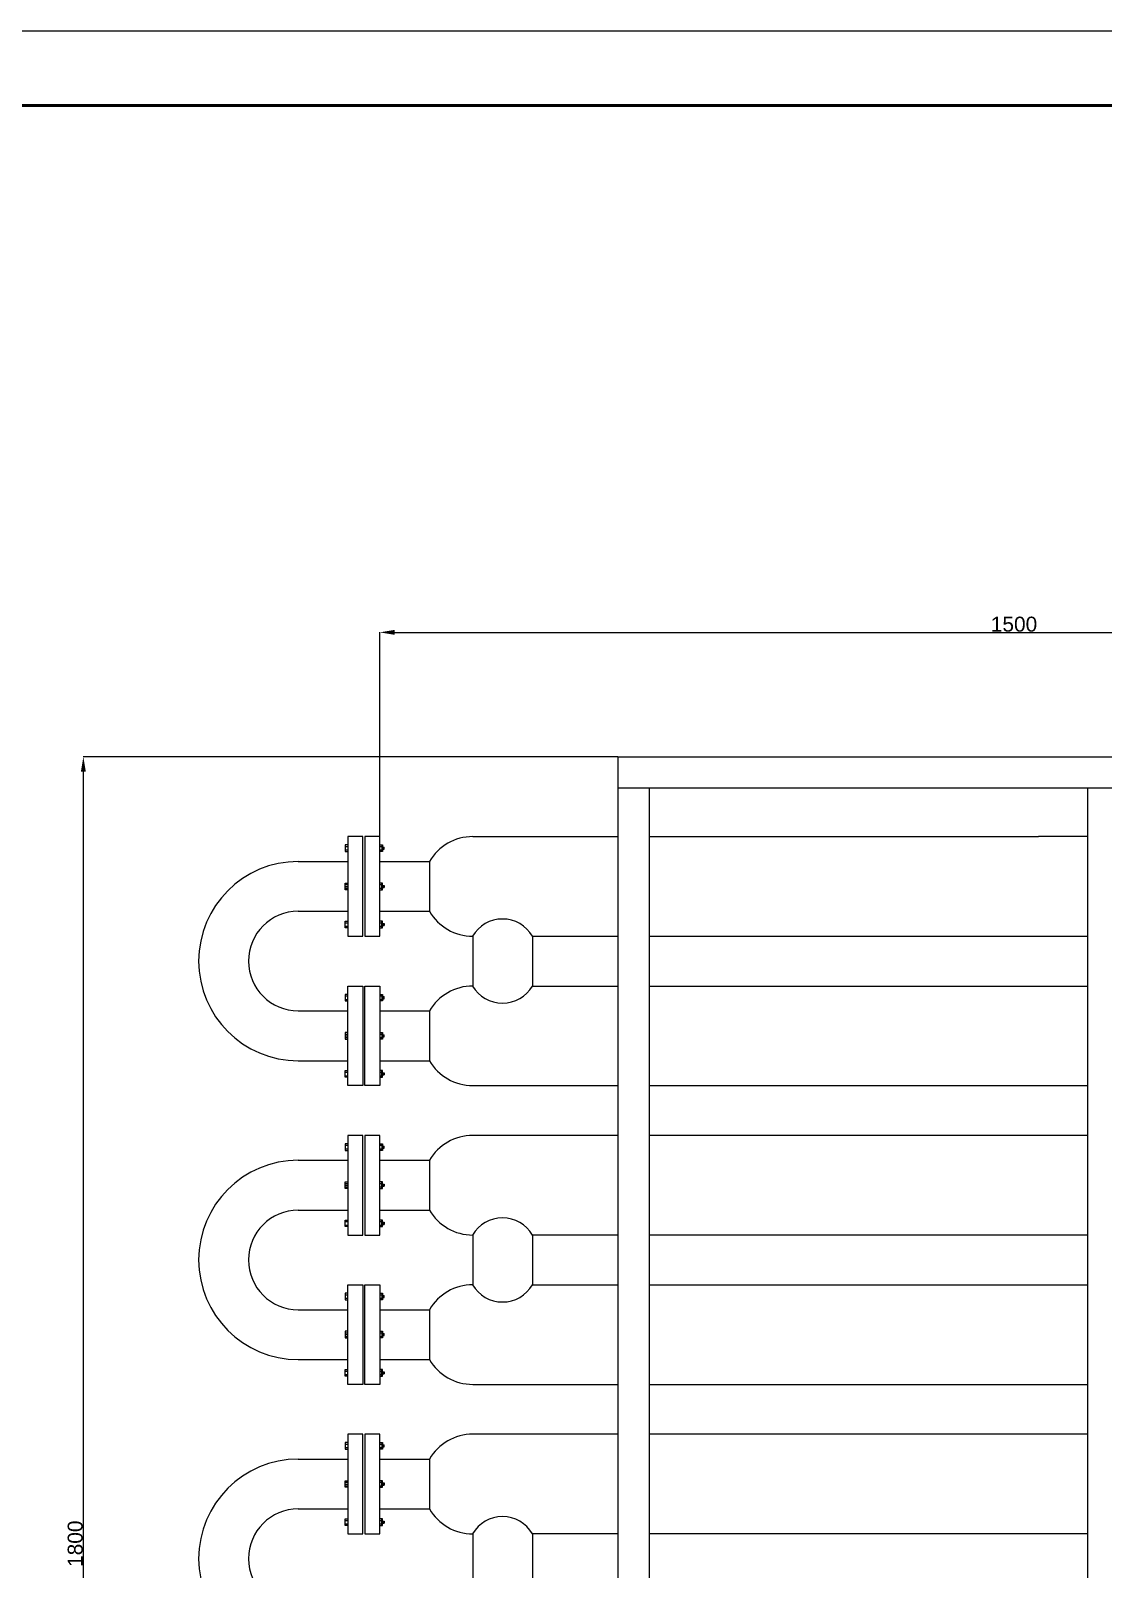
# Model space of a CAD drawing. Header units: inches. Extents: x 102447 to 288095, y 37526 to 105682.
# Drawn here: x 120018 to 122173, y 76711 to 79800 of the extents above; entities that cross this region are included whole.
import ezdxf

# ---------------------------------------------------------------- set-up
doc = ezdxf.new("R2010")
doc.units = ezdxf.units.IN
doc.header["$LTSCALE"] = 200
doc.header["$MEASUREMENT"] = 0
doc.layers.add('chinh', color=7, linetype='Continuous', lineweight=50)
doc.layers.add('EQUIP', color=3, linetype='Continuous')
doc.styles.get("Standard").update_dxf_attribs({"font": 'Font - TrueType - Arial.ttf'})
doc.dimstyles.get("Standard").update_dxf_attribs({"dimtxt": 30, "dimasz": 30, "dimexe": 0.18, "dimexo": 0.0625, "dimgap": 1, "dimtad": 1, "dimtoh": 1, "dimdec": 0, "dimzin": 0, "dimdsep": 46, "dimtxsty": 'Standard', "dimcen": 0.09, "dimadec": 0, "dimazin": 0, "dimtfac": 1, "dimtdec": 0, "dimtofl": 0, "dimtmove": 0, "dimatfit": 3, "dimfxl": 1, "dimtolj": 1, "dimtzin": 0, "dimarcsym": 0})

# ---------------------------------------------------------------- blocks, each defined once
blk = doc.blocks.new('*D64')
at = {"layer": 'Defpoints', "color": 0, "transparency": 16777216}
for p in [(120123.8, 78342.2), (121197.8, 78342.2), (121127.8, 75182)]:
    blk.add_point(p, dxfattribs=at)
at = {"layer": 'EQUIP', "color": 0, "lineweight": -2, "transparency": 16777216}
for p, q in [((121197.7, 78342.2), (120123.6, 78342.2)), ((120123.8, 75212), (120123.8, 78312.2)), ((121127.7, 75182), (120123.6, 75182))]:
    blk.add_line(p, q, dxfattribs=at)
at = {"layer": 'EQUIP', "color": 0, "transparency": 16777216}
for points in [[(120118.8, 78312.2), (120128.8, 78312.2), (120123.8, 78342.2)], [(120118.8, 75212), (120128.8, 75212), (120123.8, 75182)]]:
    blk.add_solid(points, dxfattribs=at)
at = {"layer": 'EQUIP', "color": 0, "transparency": 16777216, "insert": (120107.5, 76762.1), "char_height": 30, "attachment_point": 5, "rotation": 90}
blk.add_mtext('\\A1;1800', dxfattribs=at)
blk = doc.blocks.new('*D65')
at = {"layer": 'Defpoints', "color": 0, "transparency": 16777216}
for p in [(123268.4, 78592.1), (123268.4, 78312), (120719.5, 78182)]:
    blk.add_point(p, dxfattribs=at)
at = {"layer": 'EQUIP', "color": 0, "lineweight": -2, "transparency": 16777216}
for p, q in [((120719.5, 78182.1), (120719.5, 78592.3)), ((120749.5, 78592.1), (123238.4, 78592.1)), ((123268.4, 78312.1), (123268.4, 78592.3))]:
    blk.add_line(p, q, dxfattribs=at)
at = {"layer": 'EQUIP', "color": 0, "transparency": 16777216}
for points in [[(120749.5, 78597.1), (120749.5, 78587.1), (120719.5, 78592.1)], [(123238.4, 78597.1), (123238.4, 78587.1), (123268.4, 78592.1)]]:
    blk.add_solid(points, dxfattribs=at)
at = {"layer": 'EQUIP', "color": 0, "transparency": 16777216, "insert": (121993.9, 78608.4), "char_height": 30, "attachment_point": 5}
blk.add_mtext('\\A1;1500', dxfattribs=at)

msp = doc.modelspace()

# ---------------------------------------------------------------- linework, layer by layer
for p, q in [((119175.6, 79800.1), (127985.6, 79800.1)), ((121197.8, 78342.2), (121197.8, 75222)), ((121197.8, 78342.2), (122754, 78342.2)), ((122043.1, 78279.4), (121197.8, 78279.4)), ((121260.6, 78279.4), (121260.6, 75222)), ((122703.9, 78279.4), (122043.1, 78279.4)), ((122141.8, 78279.4), (122141.8, 75222)), ((120655.5, 78165.2), (120649.9, 78165.2)), ((120649.9, 78165.2), (120649.9, 78152)), ((120649.9, 78162.1), (120655.5, 78162.1)), ((120685.5, 78182), (120655.5, 78182)), ((120655.5, 78182), (120655.5, 77982)), ((120685.5, 77982), (120685.5, 78182)), ((120719.5, 78182), (120689.5, 78182)), ((120689.5, 78182), (120689.5, 77982)), ((120719.5, 77982), (120719.5, 78182)), ((120719.5, 78165.2), (120725, 78165.2)), ((120719.5, 78162.1), (120725, 78162.1)), ((120723.7, 78165.2), (120723.7, 78152)), ((120725, 78165.2), (120725, 78152)), ((120725, 78160.7), (120728.3, 78160.7)), ((120725, 78157), (120725.6, 78160.7)), ((120725, 78159.3), (120725.2, 78160.7)), ((120725, 78156.5), (120728.3, 78156.5)), ((120725.3, 78156.5), (120726, 78160.7)), ((120725.7, 78156.5), (120726.3, 78160.7)), ((120726, 78156.5), (120726.7, 78160.7)), ((120726.4, 78156.5), (120727, 78160.7)), ((120726.7, 78156.5), (120727.4, 78160.7)), ((120727.1, 78156.5), (120727.7, 78160.7)), ((120727.4, 78156.5), (120728.1, 78160.7)), ((120728.3, 78156.5), (120728.3, 78160.7)), ((120906.1, 78182), (121197.8, 78182)), ((121260.6, 78182), (122043.1, 78182)), ((122141.8, 78182), (122043.1, 78182)), ((120555.5, 78132), (120655.5, 78132)), ((120649.9, 78155.1), (120655.5, 78155.1)), ((120649.9, 78152), (120655.5, 78152)), ((120655.5, 78128), (120655.5, 78036)), ((120719.5, 78155.1), (120725, 78155.1)), ((120725, 78152), (120719.5, 78152)), ((120719.5, 78132), (120819.5, 78132)), ((120719.5, 78132), (120819.5, 78132)), ((120819.5, 78132), (120819.5, 78032)), ((120649.9, 78075.4), (120649.9, 78088.6)), ((120649.9, 78088.6), (120655.5, 78088.6)), ((120649.9, 78085.5), (120655.5, 78085.5)), ((120649.9, 78082), (120655.5, 78082)), ((120649.9, 78078.5), (120655.5, 78078.5)), ((120655.5, 78075.4), (120649.9, 78075.4)), ((120725.1, 78088.6), (120719.5, 78088.6)), ((120719.5, 78085.5), (120725.1, 78085.5)), ((120719.5, 78078.5), (120725.1, 78078.5)), ((120719.5, 78075.4), (120725.1, 78075.4)), ((120723.7, 78075.4), (120723.7, 78088.6)), ((120725.1, 78075.4), (120725.1, 78088.6)), ((120725.1, 78084.1), (120728.3, 78084.1)), ((120725.1, 78083.6), (120725.6, 78079.9)), ((120725.1, 78081.3), (120725.3, 78079.9)), ((120725.1, 78079.9), (120728.3, 78079.9)), ((120725.3, 78084.1), (120726, 78079.9)), ((120725.7, 78084.1), (120726.3, 78079.9)), ((120726, 78084.1), (120726.7, 78079.9)), ((120726.4, 78084.1), (120727, 78079.9)), ((120726.7, 78084.1), (120727.4, 78079.9)), ((120727.1, 78084.1), (120727.7, 78079.9)), ((120727.4, 78084.1), (120728.1, 78079.9)), ((120728.3, 78084.1), (120728.3, 78079.9)), ((120555.5, 78032), (120655.5, 78032)), ((120649.9, 77998.8), (120649.9, 78012)), ((120649.9, 78012), (120655.5, 78012)), ((120649.9, 78008.9), (120655.5, 78008.9)), ((120649.9, 78001.9), (120655.5, 78001.9)), ((120719.5, 78032), (120819.5, 78032)), ((120725, 78012), (120719.5, 78012)), ((120719.5, 78008.9), (120725, 78008.9)), ((120719.5, 78001.9), (120725, 78001.9)), ((120723.7, 77998.8), (120723.7, 78012)), ((120725, 77998.8), (120725, 78012)), ((120725, 78007.5), (120728.3, 78007.5)), ((120725, 78007), (120725.6, 78003.3)), ((120725, 78004.7), (120725.2, 78003.3)), ((120725, 78003.3), (120728.3, 78003.3)), ((120725.3, 78007.5), (120726, 78003.3)), ((120725.7, 78007.5), (120726.3, 78003.3)), ((120726, 78007.5), (120726.7, 78003.3)), ((120726.4, 78007.5), (120727, 78003.3)), ((120726.7, 78007.5), (120727.4, 78003.3)), ((120727.1, 78007.5), (120727.7, 78003.3)), ((120727.4, 78007.5), (120728.1, 78003.3)), ((120728.3, 78007.5), (120728.3, 78003.3)), ((120655.5, 77998.8), (120649.9, 77998.8)), ((120655.5, 77982), (120685.5, 77982)), ((120689.5, 77982), (120719.5, 77982)), ((120719.5, 77998.8), (120725, 77998.8)), ((120906.1, 77982), (120906.1, 77882)), ((121026.1, 77982), (121197.8, 77982)), ((121026.1, 77982), (121026.1, 77882)), ((121260.6, 77982), (122043.1, 77982)), ((122043.1, 77982), (122141.8, 77982)), ((120655.5, 77682), (120655.5, 77882)), ((120655.5, 77882), (120685.5, 77882)), ((120685.5, 77882), (120685.5, 77682)), ((120689.5, 77682), (120689.5, 77882)), ((120689.5, 77882), (120719.5, 77882)), ((120719.5, 77882), (120719.5, 77682)), ((121026.1, 77882), (121197.8, 77882)), ((121260.6, 77882), (122043.1, 77882)), ((122043.1, 77882), (122141.8, 77882)), ((120655.5, 77865.2), (120649.9, 77865.2)), ((120649.9, 77865.2), (120649.9, 77852)), ((120649.9, 77862.1), (120655.5, 77862.1)), ((120649.9, 77855.1), (120655.5, 77855.1)), ((120649.9, 77852), (120655.5, 77852)), ((120719.5, 77865.2), (120725, 77865.2)), ((120719.5, 77862.1), (120725, 77862.1)), ((120719.5, 77855.1), (120725, 77855.1)), ((120725, 77852), (120719.5, 77852)), ((120723.7, 77865.2), (120723.7, 77852)), ((120725, 77865.2), (120725, 77852)), ((120725, 77860.7), (120728.3, 77860.7)), ((120725, 77857), (120725.6, 77860.7)), ((120725, 77859.3), (120725.2, 77860.7)), ((120725, 77856.5), (120728.3, 77856.5)), ((120725.3, 77856.5), (120726, 77860.7)), ((120725.7, 77856.5), (120726.3, 77860.7)), ((120726, 77856.5), (120726.7, 77860.7)), ((120726.4, 77856.5), (120727, 77860.7)), ((120726.7, 77856.5), (120727.4, 77860.7)), ((120727.1, 77856.5), (120727.7, 77860.7)), ((120727.4, 77856.5), (120728.1, 77860.7)), ((120728.3, 77856.5), (120728.3, 77860.7)), ((120555.5, 77832), (120655.5, 77832)), ((120655.5, 77736), (120655.5, 77828)), ((120719.5, 77832), (120819.5, 77832)), ((120819.5, 77832), (120819.5, 77732)), ((120655.5, 77788.6), (120649.9, 77788.6)), ((120649.9, 77788.6), (120649.9, 77775.4)), ((120649.9, 77785.5), (120655.5, 77785.5)), ((120719.5, 77788.6), (120725.1, 77788.6)), ((120719.5, 77785.5), (120725.1, 77785.5)), ((120723.7, 77788.6), (120723.7, 77775.4)), ((120725.1, 77788.6), (120725.1, 77775.4)), ((120649.9, 77782), (120655.5, 77782)), ((120649.9, 77778.5), (120655.5, 77778.5)), ((120649.9, 77775.4), (120655.5, 77775.4)), ((120719.5, 77778.5), (120725.1, 77778.5)), ((120725.1, 77775.4), (120719.5, 77775.4)), ((120725.1, 77784.1), (120728.3, 77784.1)), ((120725.1, 77780.4), (120725.6, 77784.1)), ((120725.1, 77782.7), (120725.3, 77784.1)), ((120725.1, 77779.9), (120728.3, 77779.9)), ((120725.3, 77779.9), (120726, 77784.1)), ((120725.7, 77779.9), (120726.3, 77784.1)), ((120726, 77779.9), (120726.7, 77784.1)), ((120726.4, 77779.9), (120727, 77784.1)), ((120726.7, 77779.9), (120727.4, 77784.1)), ((120727.1, 77779.9), (120727.7, 77784.1)), ((120727.4, 77779.9), (120728.1, 77784.1)), ((120728.3, 77779.9), (120728.3, 77784.1)), ((120555.5, 77732), (120655.5, 77732)), ((120719.5, 77732), (120819.5, 77732)), ((120719.5, 77732), (120819.5, 77732)), ((120649.9, 77698.8), (120649.9, 77712)), ((120649.9, 77712), (120655.5, 77712)), ((120649.9, 77708.9), (120655.5, 77708.9)), ((120649.9, 77701.9), (120655.5, 77701.9)), ((120655.5, 77698.8), (120649.9, 77698.8)), ((120725, 77712), (120719.5, 77712)), ((120719.5, 77708.9), (120725, 77708.9)), ((120719.5, 77701.9), (120725, 77701.9)), ((120719.5, 77698.8), (120725, 77698.8)), ((120723.7, 77698.8), (120723.7, 77712)), ((120725, 77698.8), (120725, 77712)), ((120725, 77707.5), (120728.3, 77707.5)), ((120725, 77707), (120725.6, 77703.3)), ((120725, 77704.7), (120725.2, 77703.3)), ((120725, 77703.3), (120728.3, 77703.3)), ((120725.3, 77707.5), (120726, 77703.3)), ((120725.7, 77707.5), (120726.3, 77703.3)), ((120726, 77707.5), (120726.7, 77703.3)), ((120726.4, 77707.5), (120727, 77703.3)), ((120726.7, 77707.5), (120727.4, 77703.3)), ((120727.1, 77707.5), (120727.7, 77703.3)), ((120727.4, 77707.5), (120728.1, 77703.3)), ((120728.3, 77707.5), (120728.3, 77703.3)), ((120685.5, 77682), (120655.5, 77682)), ((120719.5, 77682), (120689.5, 77682)), ((120906.1, 77682), (121197.8, 77682)), ((121260.6, 77682), (122043.1, 77682)), ((122043.1, 77682), (122141.8, 77682)), ((120685.5, 77582), (120655.5, 77582)), ((120655.5, 77582), (120655.5, 77382)), ((120685.5, 77382), (120685.5, 77582)), ((120719.5, 77582), (120689.5, 77582)), ((120689.5, 77582), (120689.5, 77382)), ((120719.5, 77382), (120719.5, 77582)), ((121197.8, 77582), (120906.1, 77582)), ((122043.1, 77582), (121260.6, 77582)), ((122141.8, 77582), (122043.1, 77582)), ((120655.5, 77565.2), (120649.9, 77565.2)), ((120649.9, 77565.2), (120649.9, 77552)), ((120649.9, 77562.1), (120655.5, 77562.1)), ((120649.9, 77555.1), (120655.5, 77555.1)), ((120649.9, 77552), (120655.5, 77552)), ((120719.5, 77565.2), (120725, 77565.2)), ((120719.5, 77562.1), (120725, 77562.1)), ((120719.5, 77555.1), (120725, 77555.1)), ((120725, 77552), (120719.5, 77552)), ((120723.7, 77565.2), (120723.7, 77552)), ((120725, 77565.2), (120725, 77552)), ((120725, 77560.7), (120728.3, 77560.7)), ((120725, 77557), (120725.6, 77560.7)), ((120725, 77559.3), (120725.2, 77560.7)), ((120725, 77556.5), (120728.3, 77556.5)), ((120725.3, 77556.5), (120726, 77560.7)), ((120725.7, 77556.5), (120726.3, 77560.7)), ((120726, 77556.5), (120726.7, 77560.7)), ((120726.4, 77556.5), (120727, 77560.7)), ((120726.7, 77556.5), (120727.4, 77560.7)), ((120727.1, 77556.5), (120727.7, 77560.7)), ((120727.4, 77556.5), (120728.1, 77560.7)), ((120728.3, 77556.5), (120728.3, 77560.7)), ((120555.5, 77532), (120655.5, 77532)), ((120655.5, 77528), (120655.5, 77436)), ((120719.5, 77532), (120819.5, 77532)), ((120719.5, 77532), (120819.5, 77532)), ((120819.5, 77532), (120819.5, 77432)), ((120649.9, 77475.4), (120649.9, 77488.6)), ((120649.9, 77488.6), (120655.5, 77488.6)), ((120649.9, 77485.5), (120655.5, 77485.5)), ((120649.9, 77482), (120655.5, 77482)), ((120649.9, 77478.5), (120655.5, 77478.5)), ((120725.1, 77488.6), (120719.5, 77488.6)), ((120719.5, 77485.5), (120725.1, 77485.5)), ((120719.5, 77478.5), (120725.1, 77478.5)), ((120723.7, 77475.4), (120723.7, 77488.6)), ((120725.1, 77475.4), (120725.1, 77488.6)), ((120725.1, 77484.1), (120728.3, 77484.1)), ((120725.1, 77483.6), (120725.6, 77479.9)), ((120725.1, 77481.3), (120725.3, 77479.9)), ((120725.1, 77479.9), (120728.3, 77479.9)), ((120725.3, 77484.1), (120726, 77479.9)), ((120725.7, 77484.1), (120726.3, 77479.9)), ((120726, 77484.1), (120726.7, 77479.9)), ((120726.4, 77484.1), (120727, 77479.9)), ((120726.7, 77484.1), (120727.4, 77479.9)), ((120727.1, 77484.1), (120727.7, 77479.9)), ((120727.4, 77484.1), (120728.1, 77479.9)), ((120728.3, 77484.1), (120728.3, 77479.9)), ((120655.5, 77475.4), (120649.9, 77475.4)), ((120719.5, 77475.4), (120725.1, 77475.4)), ((120555.5, 77432), (120655.5, 77432)), ((120719.5, 77432), (120819.5, 77432)), ((120649.9, 77398.8), (120649.9, 77412)), ((120649.9, 77412), (120655.5, 77412)), ((120649.9, 77408.9), (120655.5, 77408.9)), ((120649.9, 77401.9), (120655.5, 77401.9)), ((120655.5, 77398.8), (120649.9, 77398.8)), ((120725, 77412), (120719.5, 77412)), ((120719.5, 77408.9), (120725, 77408.9)), ((120719.5, 77401.9), (120725, 77401.9)), ((120719.5, 77398.8), (120725, 77398.8)), ((120723.7, 77398.8), (120723.7, 77412)), ((120725, 77398.8), (120725, 77412)), ((120725, 77407.5), (120728.3, 77407.5)), ((120725, 77407), (120725.6, 77403.3)), ((120725, 77404.7), (120725.2, 77403.3)), ((120725, 77403.3), (120728.3, 77403.3)), ((120725.3, 77407.5), (120726, 77403.3)), ((120725.7, 77407.5), (120726.3, 77403.3)), ((120726, 77407.5), (120726.7, 77403.3)), ((120726.4, 77407.5), (120727, 77403.3)), ((120726.7, 77407.5), (120727.4, 77403.3)), ((120727.1, 77407.5), (120727.7, 77403.3)), ((120727.4, 77407.5), (120728.1, 77403.3)), ((120728.3, 77407.5), (120728.3, 77403.3)), ((120655.5, 77382), (120685.5, 77382)), ((120689.5, 77382), (120719.5, 77382)), ((120906.1, 77382), (120906.1, 77282)), ((121197.8, 77382), (121026.1, 77382)), ((121026.1, 77382), (121026.1, 77282)), ((122043.1, 77382), (121260.6, 77382)), ((122141.8, 77382), (122043.1, 77382)), ((120655.5, 77265.2), (120649.9, 77265.2)), ((120649.9, 77265.2), (120649.9, 77252)), ((120649.9, 77262.1), (120655.5, 77262.1)), ((120655.5, 77082), (120655.5, 77282)), ((120655.5, 77282), (120685.5, 77282)), ((120685.5, 77282), (120685.5, 77082)), ((120689.5, 77082), (120689.5, 77282)), ((120689.5, 77282), (120719.5, 77282)), ((120719.5, 77282), (120719.5, 77082)), ((120719.5, 77265.2), (120725, 77265.2)), ((120719.5, 77262.1), (120725, 77262.1)), ((120723.7, 77265.2), (120723.7, 77252)), ((120725, 77265.2), (120725, 77252)), ((120725, 77260.7), (120728.3, 77260.7)), ((120725, 77257), (120725.6, 77260.7)), ((120725, 77259.3), (120725.2, 77260.7)), ((120725.3, 77256.5), (120726, 77260.7)), ((120725.7, 77256.5), (120726.3, 77260.7)), ((120726, 77256.5), (120726.7, 77260.7)), ((120726.4, 77256.5), (120727, 77260.7)), ((120726.7, 77256.5), (120727.4, 77260.7)), ((120727.1, 77256.5), (120727.7, 77260.7)), ((120727.4, 77256.5), (120728.1, 77260.7)), ((120728.3, 77256.5), (120728.3, 77260.7)), ((121026.1, 77282), (121197.8, 77282)), ((121260.6, 77282), (122043.1, 77282)), ((122043.1, 77282), (122141.8, 77282)), ((120555.5, 77232), (120655.5, 77232)), ((120649.9, 77255.1), (120655.5, 77255.1)), ((120649.9, 77252), (120655.5, 77252)), ((120719.5, 77255.1), (120725, 77255.1)), ((120725, 77252), (120719.5, 77252)), ((120719.5, 77232), (120819.5, 77232)), ((120725, 77256.5), (120728.3, 77256.5)), ((120819.5, 77232), (120819.5, 77132)), ((120655.5, 77136), (120655.5, 77228)), ((120655.5, 77188.6), (120649.9, 77188.6)), ((120649.9, 77188.6), (120649.9, 77175.4)), ((120649.9, 77185.5), (120655.5, 77185.5)), ((120649.9, 77182), (120655.5, 77182)), ((120649.9, 77178.5), (120655.5, 77178.5)), ((120649.9, 77175.4), (120655.5, 77175.4)), ((120719.5, 77188.6), (120725.1, 77188.6)), ((120719.5, 77185.5), (120725.1, 77185.5)), ((120719.5, 77178.5), (120725.1, 77178.5)), ((120725.1, 77175.4), (120719.5, 77175.4)), ((120723.7, 77188.6), (120723.7, 77175.4)), ((120725.1, 77188.6), (120725.1, 77175.4)), ((120725.1, 77184.1), (120728.3, 77184.1)), ((120725.1, 77180.4), (120725.6, 77184.1)), ((120725.1, 77182.7), (120725.3, 77184.1)), ((120725.1, 77179.9), (120728.3, 77179.9)), ((120725.3, 77179.9), (120726, 77184.1)), ((120725.7, 77179.9), (120726.3, 77184.1)), ((120726, 77179.9), (120726.7, 77184.1)), ((120726.4, 77179.9), (120727, 77184.1)), ((120726.7, 77179.9), (120727.4, 77184.1)), ((120727.1, 77179.9), (120727.7, 77184.1)), ((120727.4, 77179.9), (120728.1, 77184.1)), ((120728.3, 77179.9), (120728.3, 77184.1)), ((120555.5, 77132), (120655.5, 77132)), ((120649.9, 77098.8), (120649.9, 77112)), ((120649.9, 77112), (120655.5, 77112)), ((120649.9, 77108.9), (120655.5, 77108.9)), ((120719.5, 77132), (120819.5, 77132)), ((120719.5, 77132), (120819.5, 77132)), ((120725, 77112), (120719.5, 77112)), ((120719.5, 77108.9), (120725, 77108.9)), ((120723.7, 77098.8), (120723.7, 77112)), ((120725, 77098.8), (120725, 77112)), ((120725, 77107.5), (120728.3, 77107.5)), ((120725, 77107), (120725.6, 77103.3)), ((120725.3, 77107.5), (120726, 77103.3)), ((120725.7, 77107.5), (120726.3, 77103.3)), ((120726, 77107.5), (120726.7, 77103.3)), ((120726.4, 77107.5), (120727, 77103.3)), ((120726.7, 77107.5), (120727.4, 77103.3)), ((120727.1, 77107.5), (120727.7, 77103.3)), ((120727.4, 77107.5), (120728.1, 77103.3)), ((120728.3, 77107.5), (120728.3, 77103.3)), ((120649.9, 77101.9), (120655.5, 77101.9)), ((120655.5, 77098.8), (120649.9, 77098.8)), ((120685.5, 77082), (120655.5, 77082)), ((120719.5, 77082), (120689.5, 77082)), ((120719.5, 77101.9), (120725, 77101.9)), ((120719.5, 77098.8), (120725, 77098.8)), ((120725, 77104.7), (120725.2, 77103.3)), ((120725, 77103.3), (120728.3, 77103.3)), ((120906.1, 77082), (121197.8, 77082)), ((121260.6, 77082), (122043.1, 77082)), ((122043.1, 77082), (122141.8, 77082)), ((120655.5, 76965.2), (120649.9, 76965.2)), ((120649.9, 76965.2), (120649.9, 76952)), ((120649.9, 76962.1), (120655.5, 76962.1)), ((120649.9, 76955.1), (120655.5, 76955.1)), ((120649.9, 76952), (120655.5, 76952)), ((120685.5, 76982), (120655.5, 76982)), ((120655.5, 76982), (120655.5, 76782)), ((120685.5, 76782), (120685.5, 76982)), ((120719.5, 76982), (120689.5, 76982)), ((120689.5, 76982), (120689.5, 76782)), ((120719.5, 76782), (120719.5, 76982)), ((120719.5, 76965.2), (120725, 76965.2)), ((120719.5, 76962.1), (120725, 76962.1)), ((120719.5, 76955.1), (120725, 76955.1)), ((120725, 76952), (120719.5, 76952)), ((120723.7, 76965.2), (120723.7, 76952)), ((120725, 76965.2), (120725, 76952)), ((120725, 76960.7), (120728.3, 76960.7)), ((120725, 76957), (120725.6, 76960.7)), ((120725, 76959.3), (120725.2, 76960.7)), ((120725, 76956.5), (120728.3, 76956.5)), ((120725.3, 76956.5), (120726, 76960.7)), ((120725.7, 76956.5), (120726.3, 76960.7)), ((120726, 76956.5), (120726.7, 76960.7)), ((120726.4, 76956.5), (120727, 76960.7)), ((120726.7, 76956.5), (120727.4, 76960.7)), ((120727.1, 76956.5), (120727.7, 76960.7)), ((120727.4, 76956.5), (120728.1, 76960.7)), ((120728.3, 76956.5), (120728.3, 76960.7)), ((121197.8, 76982), (120906.1, 76982)), ((122043.1, 76982), (121260.6, 76982)), ((122141.8, 76982), (122043.1, 76982)), ((120555.5, 76932), (120655.5, 76932)), ((120655.5, 76928), (120655.5, 76836)), ((120719.5, 76932), (120819.5, 76932)), ((120719.5, 76932), (120819.5, 76932)), ((120819.5, 76932), (120819.5, 76832)), ((120649.9, 76875.4), (120649.9, 76888.6)), ((120649.9, 76888.6), (120655.5, 76888.6)), ((120649.9, 76885.5), (120655.5, 76885.5)), ((120649.9, 76882), (120655.5, 76882)), ((120649.9, 76878.5), (120655.5, 76878.5)), ((120655.5, 76875.4), (120649.9, 76875.4)), ((120725.1, 76888.6), (120719.5, 76888.6)), ((120719.5, 76885.5), (120725.1, 76885.5)), ((120719.5, 76878.5), (120725.1, 76878.5)), ((120719.5, 76875.4), (120725.1, 76875.4)), ((120723.7, 76875.4), (120723.7, 76888.6)), ((120725.1, 76875.4), (120725.1, 76888.6)), ((120725.1, 76884.1), (120728.3, 76884.1)), ((120725.1, 76883.6), (120725.6, 76879.9)), ((120725.1, 76881.3), (120725.3, 76879.9)), ((120725.1, 76879.9), (120728.3, 76879.9)), ((120725.3, 76884.1), (120726, 76879.9)), ((120725.7, 76884.1), (120726.3, 76879.9)), ((120726, 76884.1), (120726.7, 76879.9)), ((120726.4, 76884.1), (120727, 76879.9)), ((120726.7, 76884.1), (120727.4, 76879.9)), ((120727.1, 76884.1), (120727.7, 76879.9)), ((120727.4, 76884.1), (120728.1, 76879.9)), ((120728.3, 76884.1), (120728.3, 76879.9)), ((120555.5, 76832), (120655.5, 76832)), ((120719.5, 76832), (120819.5, 76832)), ((120649.9, 76798.8), (120649.9, 76812)), ((120649.9, 76812), (120655.5, 76812)), ((120649.9, 76808.9), (120655.5, 76808.9)), ((120649.9, 76801.9), (120655.5, 76801.9)), ((120655.5, 76798.8), (120649.9, 76798.8)), ((120725, 76812), (120719.5, 76812)), ((120719.5, 76808.9), (120725, 76808.9)), ((120719.5, 76801.9), (120725, 76801.9)), ((120719.5, 76798.8), (120725, 76798.8)), ((120723.7, 76798.8), (120723.7, 76812)), ((120725, 76798.8), (120725, 76812)), ((120725, 76807.5), (120728.3, 76807.5)), ((120725, 76807), (120725.6, 76803.3)), ((120725, 76804.7), (120725.2, 76803.3)), ((120725, 76803.3), (120728.3, 76803.3)), ((120725.3, 76807.5), (120726, 76803.3)), ((120725.7, 76807.5), (120726.3, 76803.3)), ((120726, 76807.5), (120726.7, 76803.3)), ((120726.4, 76807.5), (120727, 76803.3)), ((120726.7, 76807.5), (120727.4, 76803.3)), ((120727.1, 76807.5), (120727.7, 76803.3)), ((120727.4, 76807.5), (120728.1, 76803.3)), ((120728.3, 76807.5), (120728.3, 76803.3)), ((120655.5, 76782), (120685.5, 76782)), ((120689.5, 76782), (120719.5, 76782)), ((120906.1, 76782), (120906.1, 76682)), ((121197.8, 76782), (121026.1, 76782)), ((121026.1, 76782), (121026.1, 76682)), ((122043.1, 76782), (121260.6, 76782)), ((122141.8, 76782), (122043.1, 76782))]:
    msp.add_line(p, q)
for centre, radius, start, end in [((120906.1, 78082), 100, 90, 150), ((120555.5, 77932), 200, 90, 270), ((120555.5, 77932), 100, 90, 270), ((120906.1, 78082), 100, 210, 270), ((120966.1, 77947), 69.5, 30.2475, 149.7525), ((120906.1, 77782), 100, 90, 150), ((120966.1, 77917), 69.5, 210.2475, 329.7525), ((120906.1, 77782), 100, 210, 270), ((120906.1, 77482), 100, 90, 150), ((120555.5, 77332), 200, 90, 270), ((120555.5, 77332), 100, 90, 270), ((120906.1, 77482), 100, 210, 270), ((120966.1, 77347), 69.5, 30.2475, 149.7525), ((120906.1, 77182), 100, 90, 150), ((120966.1, 77317), 69.5, 210.2475, 329.7525), ((120906.1, 77182), 100, 210, 270), ((120906.1, 76882), 100, 90, 150), ((120555.5, 76732), 200, 90, 270), ((120555.5, 76732), 100, 90, 270), ((120906.1, 76882), 100, 210, 270), ((120966.1, 76747), 69.5, 30.2475, 149.7525)]:
    msp.add_arc(centre, radius, start, end)
at = {"layer": 'chinh', "ltscale": 15}
msp.add_lwpolyline([(119425.6, 73710.1), (127835.6, 73710.1), (127835.6, 79650.1), (119425.6, 79650.1)], close=True, dxfattribs=at)

# ---------------------------------------------------------------- dimensions: what is measured, and where the dimension line sits
at = {"layer": 'EQUIP'}
dim = msp.add_linear_dim(base=(123268.4, 78592.1), p1=(120719.5, 78182), p2=(123268.4, 78312), text='1500', dimstyle='Standard', dxfattribs=at)
dim.commit()
dim.dimension.update_dxf_attribs({"geometry": '*D65', "text_midpoint": (121993.9, 78608.4)})
dim = msp.add_linear_dim(base=(120123.8, 78342.2), p1=(121127.8, 75182), p2=(121197.8, 78342.2), angle=90, text='1800', dimstyle='Standard', dxfattribs=at)
dim.commit()
dim.dimension.update_dxf_attribs({"geometry": '*D64', "text_midpoint": (120107.5, 76762.1)})

doc.saveas('drawing.dxf')
